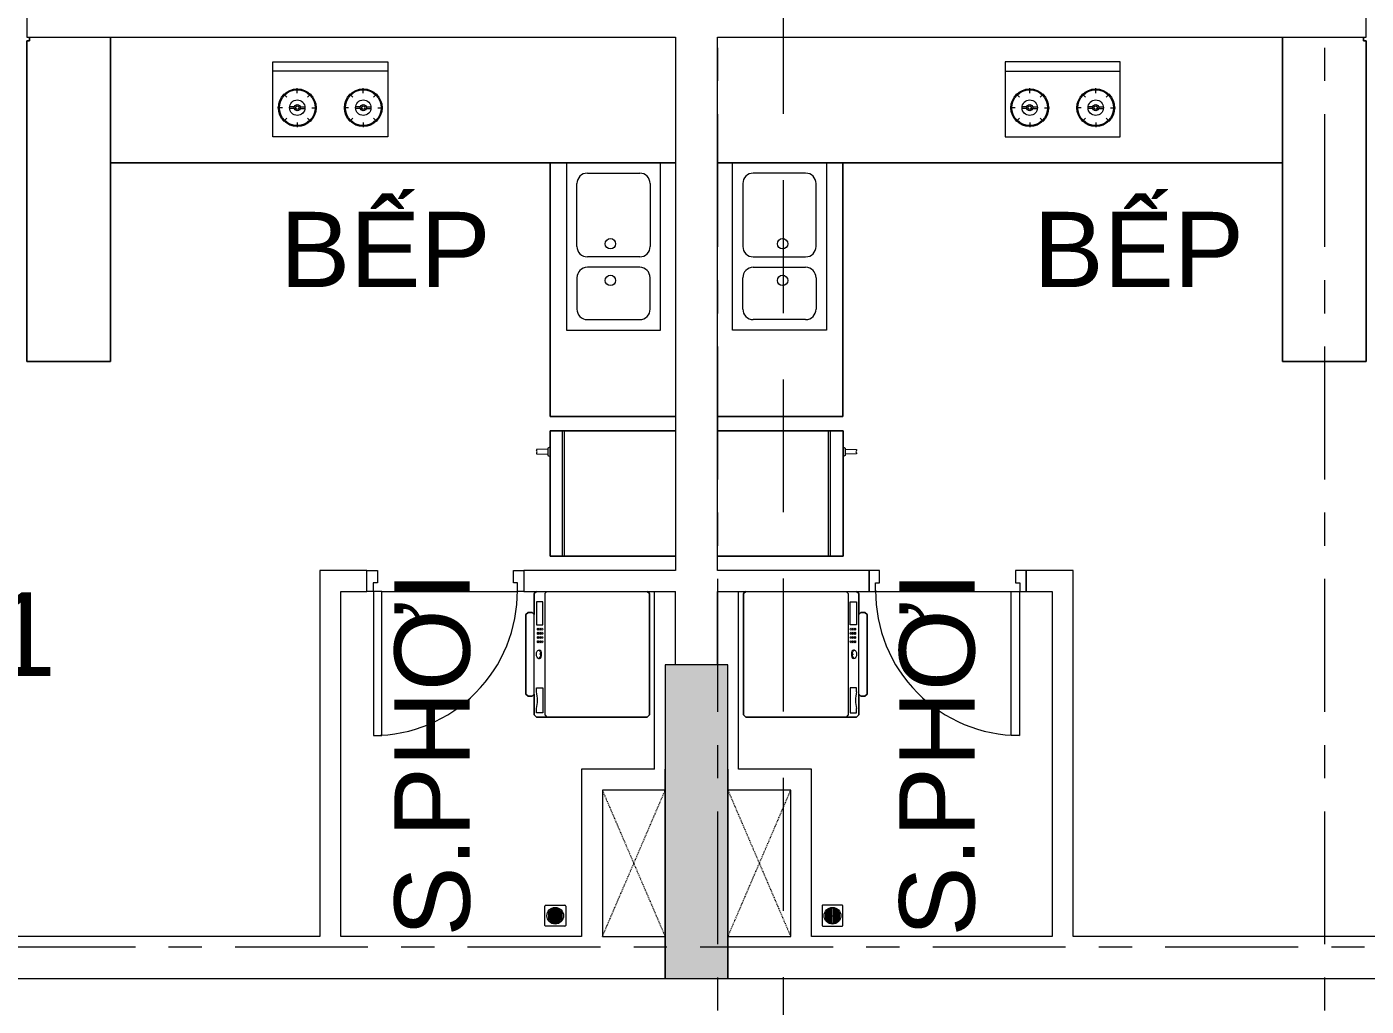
# Model space of a CAD drawing. Header units: millimetres. Extents: x -20144 to 126922, y -42414 to 48263.
# Drawn here: x 13700 to 20100, y 32667 to 37350 of the extents above; entities that cross this region are included whole.
import ezdxf

# ---------------------------------------------------------------- set-up
doc = ezdxf.new("R2010")
doc.units = ezdxf.units.MM
for name, pattern in [('Dash', [6.35, 3.175, -3.175]), ('Grid Line', [22.225, 12.7, -3.175, 3.175, -3.175]), ('HIDDEN2', [4.7625, 3.175, -1.5875])]:
    doc.linetypes.add(name, pattern=pattern)
for name, color, linetype, lineweight in [('A-DETL-GENF', 31, 'Continuous', 5), ('A-DETL-GENF-HDLN', 161, 'Dash', 5), ('CHU', 181, 'Continuous', 5), ('CUA', 31, 'Continuous', 9), ('KI-HIEU-1', 151, 'Continuous', 9), ('LC.HA', 8, 'Continuous', 9), ('NET CAT', 3, 'Continuous', 5), ('NET-CAT', 3, 'Continuous', 15), ('NET-THAY', 2, 'Continuous', 9), ('THIET BI', 44, 'Continuous', 5), ('THIET-BI', 44, 'Continuous', 5), ('TRUC', 225, 'Continuous', 5)]:
    doc.layers.add(name, color=color, linetype=linetype, lineweight=lineweight)
doc.styles.add('Arial_2', font='arial.ttf', dxfattribs={"height": 360})
doc.styles.add('Arial_3', font='arial.ttf', dxfattribs={"height": 400})

# ---------------------------------------------------------------- blocks, each defined once
blk = doc.blocks.new('CUA WC - Type 1-1365100-MẶT BẰNG TẦNG 24')
at = {"layer": 'CUA', "lineweight": 5}
for p, q in [((-273.5, -52.3), (-273.5, 47.7)), ((-273.5, 47.7), (-223.5, 47.7)), ((-223.5, 47.7), (-223.5, -11.3)), ((426.5, 47.7), (476.5, 47.7)), ((426.5, -11.3), (426.5, 47.7)), ((476.5, 47.7), (476.5, -52.3)), ((-243.5, -52.3), (-273.5, -52.3)), ((-243.5, -11.3), (-243.5, -52.3)), ((-223.5, -11.3), (-243.5, -11.3)), ((446.5, -11.3), (426.5, -11.3)), ((446.5, -52.3), (446.5, -11.3)), ((476.5, -52.3), (446.5, -52.3))]:
    blk.add_line(p, q, dxfattribs=at)
at = {"layer": 'CUA'}
for p, q in [((-202.5, -52.3), (-242.5, -52.3)), ((-242.5, -52.3), (-242.5, -740.3)), ((-202.5, -740.3), (-202.5, -52.3)), ((-242.5, -740.3), (-202.5, -740.3))]:
    blk.add_line(p, q, dxfattribs=at)
at = {"layer": 'CUA', "lineweight": 5}
blk.add_arc((-242.5, -52.3), 688, 270, 0.5, dxfattribs=at)
blk = doc.blocks.new('X-BEP1 - X-BEP-1425456-MẶT BẰNG TẦNG 24')
at = {"layer": 'THIET BI'}
for p, q in [((0, -0.1), (0, -600)), ((0, -600), (0, -0.1)), ((775.5, -117.4), (1324.5, -117.4)), ((775.5, -475.7), (775.5, -117.4)), ((1324.5, -117.4), (1324.5, -475.7)), ((1324.5, -162.4), (775.5, -162.4)), ((892.3, -266.8), (892.3, -243.3)), ((1207.7, -266.8), (1207.7, -243.3)), ((842.7, -287.3), (826.1, -270.7)), ((941.9, -287.3), (958.5, -270.7)), ((1158.1, -287.3), (1141.5, -270.7)), ((1257.3, -287.3), (1273.9, -270.7)), ((822.1, -336.9), (798.7, -336.9)), ((878.1, -332.9), (855.6, -332.9)), ((878.1, -341), (855.6, -341)), ((906.4, -332.9), (928.9, -332.9)), ((906.4, -341), (928.9, -341)), ((962.5, -336.9), (985.9, -336.9)), ((1137.5, -336.9), (1114.1, -336.9)), ((1193.6, -332.9), (1171.1, -332.9)), ((1193.6, -341), (1171.1, -341)), ((1221.9, -332.9), (1244.4, -332.9)), ((1221.9, -341), (1244.4, -341)), ((1277.9, -336.9), (1301.3, -336.9)), ((842.7, -386.6), (826.1, -403.1)), ((892.3, -407.1), (892.3, -430.5)), ((941.9, -386.6), (958.5, -403.1)), ((1158.1, -386.6), (1141.5, -403.1)), ((1207.7, -407.1), (1207.7, -430.5)), ((1257.3, -386.6), (1273.9, -403.1)), ((1324.5, -475.7), (775.5, -475.7)), ((0, -600), (2699.9, -600)), ((2699.9, -600), (0, -600))]:
    blk.add_line(p, q, dxfattribs=at)
for centre, radius in [((892.3, -336.9), 90), ((892.3, -336.9), 85.5), ((1207.7, -336.9), 90), ((1207.7, -336.9), 85.5), ((892.3, -336.9), 36.9), ((1207.7, -336.9), 36.9), ((892.3, -336.9), 14.7), ((892.3, -336.9), 8.24), ((1207.7, -336.9), 14.7), ((1207.7, -336.9), 8.24)]:
    blk.add_circle(centre, radius, dxfattribs=at)
blk = doc.blocks.new('X-BEP1 - X-BEP-1425457-MẶT BẰNG TẦNG 24')
at = {"layer": 'THIET BI'}
for p, q in [((0, -0.1), (0, -600)), ((0, -600), (0, -0.1)), ((1213.2, -600), (1213.2, -0.1)), ((1213.2, -0.1), (1213.2, -600)), ((0, -71.5), (0, -521.5)), ((800, -71.5), (0, -71.5)), ((100, -121.5), (400, -121.5)), ((700, -121.5), (550, -121.5)), ((800, -521.5), (800, -71.5)), ((50, -421.5), (50, -171.5)), ((450, -171.5), (450, -421.5)), ((500, -171.5), (500, -421.5)), ((750, -421.5), (750, -171.5)), ((400, -471.5), (100, -471.5)), ((550, -471.5), (700, -471.5)), ((0, -521.5), (800, -521.5)), ((0, -600), (1213.2, -600)), ((1213.2, -600), (0, -600))]:
    blk.add_line(p, q, dxfattribs=at)
for centre in [(387.5, -311.5), (562.5, -311.5)]:
    blk.add_circle(centre, 25, dxfattribs=at)
for centre, start, end in [((100, -171.5), 90, 180), ((400, -171.5), 360, 90), ((550, -171.5), 90, 180), ((700, -171.5), 360, 90), ((100, -421.5), 180, 270), ((400, -421.5), 270, 0), ((550, -421.5), 180, 270), ((700, -421.5), 270, 0)]:
    blk.add_arc(centre, 50, start, end, dxfattribs=at)
blk = doc.blocks.new('X-BAR - X-BAR-1425458-MẶT BẰNG TẦNG 24')
at = {"layer": 'THIET BI'}
for p, q in [((-387.3, -17.3), (-400, -17.3)), ((-400, -17.3), (-400, -1550)), ((-400, -1550), (-400, -17.3)), ((-400, -17.3), (-387.3, -17.3)), ((-387.3, -0.1), (-387.3, -17.3)), ((-387.3, -17.3), (-387.3, -0.1)), ((0, -1550), (0, -0.1)), ((0, -0.1), (0, -1550)), ((-400, -1550), (0, -1550)), ((0, -1550), (-400, -1550))]:
    blk.add_line(p, q, dxfattribs=at)
blk = doc.blocks.new('X-TU LANH - X-TU LANH-V20-MẶT BẰNG TẦNG 24')
at = {"layer": 'THIET BI'}
for p, q in [((-300, -0.1), (-300, -600)), ((-300, -600), (-300, -0.1)), ((300, -600), (300, -0.1)), ((300, -0.1), (300, -600)), ((300, -530), (-300, -530)), ((300, -540), (-300, -540)), ((-300, -600), (300, -600)), ((300, -600), (-300, -600)), ((-222.5, -600), (-217.5, -610)), ((-217.5, -610), (-182.5, -610)), ((-212.5, -610), (-210.5, -665)), ((-189.5, -665), (-187.5, -610)), ((-182.5, -610), (-177.5, -600)), ((-210.5, -665), (-205.2, -665)), ((-194.8, -665), (-189.5, -665))]:
    blk.add_line(p, q, dxfattribs=at)
blk.add_arc((-200, -667.2), 5.66, 22.40182, 157.59821, dxfattribs=at)
blk = doc.blocks.new('X-MAY GIAT - X-MAY GIAT-V21-MẶT BẰNG TẦNG 24')
at = {"layer": 'THIET BI'}
for p, q in [((-290, 0), (-300, -10)), ((-300, -10), (-290, 0)), ((290, 0), (-290, 0)), ((-290, 0), (290, 0)), ((300, -10), (290, 0)), ((290, 0), (300, -10)), ((300, -540), (300, -10)), ((300, -10), (300, -540)), ((-300, -490), (-290, -500)), ((-290, -500), (290, -500)), ((-250, -510), (-250, -540)), ((-140, -510), (-250, -510)), ((-140, -540), (-140, -510)), ((160, -510), (280, -510)), ((160, -540), (160, -510)), ((280, -510), (280, -540)), ((290, -500), (300, -490)), ((-300, -540), (-290, -550)), ((-290, -550), (-300, -540)), ((-290, -550), (-190, -550)), ((-190, -550), (-290, -550)), ((-250, -540), (-140, -540)), ((-190, -550), (-200, -560)), ((-200, -560), (-190, -550)), ((-200, -560), (-200, -580)), ((-200, -580), (-200, -560)), ((190, -550), (-190, -550)), ((-20, -530), (-20, -525)), ((0, -520), (0, -525)), ((20, -530), (20, -525)), ((180, -540), (160, -540)), ((200, -560), (190, -550)), ((190, -550), (290, -550)), ((190, -550), (200, -560)), ((290, -550), (190, -550)), ((200, -580), (200, -560)), ((200, -560), (200, -580)), ((280, -540), (260, -540)), ((290, -550), (300, -540)), ((300, -540), (290, -550)), ((-200, -580), (-190, -590)), ((-190, -590), (-200, -580)), ((-190, -590), (190, -590)), ((190, -590), (-190, -590)), ((190, -590), (200, -580)), ((200, -580), (190, -590))]:
    blk.add_line(p, q, dxfattribs=at)
blk.add_arc((220, -697.5), 162.5, 75.74997, 104.25003, dxfattribs=at)
for centre, major_axis in [((-120, -512.5), (5, 0)), ((-100, -512.5), (5, 0)), ((-80, -512.5), (5, 0)), ((-60, -512.5), (-5, 0)), ((-120, -522.5), (5, 0)), ((-120, -532.5), (5, 0)), ((-100, -522.5), (5, 0)), ((-100, -532.5), (5, 0)), ((-80, -522.5), (5, 0)), ((-80, -532.5), (5, 0)), ((-60, -522.5), (-5, 0)), ((-60, -532.5), (-5, 0)), ((0, -530), (-20, 0))]:
    blk.add_ellipse(centre, major_axis=major_axis, ratio=0.5, dxfattribs=at)
blk.add_ellipse((0, -525), major_axis=(-20, 0), ratio=0.5, start_param=3.141593, end_param=6.283185, dxfattribs=at)
blk = doc.blocks.new('CUA WC - Type 1-1365096-MẶT BẰNG TẦNG 24')
at = {"layer": 'CUA'}
for p, q in [((-242.5, 740.3), (-202.5, 740.3)), ((-242.5, 52.3), (-242.5, 740.3)), ((-202.5, 740.3), (-202.5, 52.3)), ((-202.5, 52.3), (-242.5, 52.3))]:
    blk.add_line(p, q, dxfattribs=at)
at = {"layer": 'CUA', "lineweight": 5}
for p, q in [((-243.5, 52.3), (-273.5, 52.3)), ((-273.5, 52.3), (-273.5, -47.7)), ((-243.5, 11.3), (-243.5, 52.3)), ((-223.5, 11.3), (-243.5, 11.3)), ((-223.5, -47.7), (-223.5, 11.3)), ((446.5, 11.3), (426.5, 11.3)), ((426.5, 11.3), (426.5, -47.7)), ((476.5, 52.3), (446.5, 52.3)), ((446.5, 52.3), (446.5, 11.3)), ((476.5, -47.7), (476.5, 52.3)), ((-273.5, -47.7), (-223.5, -47.7)), ((426.5, -47.7), (476.5, -47.7))]:
    blk.add_line(p, q, dxfattribs=at)
blk.add_arc((-242.5, 52.3), 688, 359.5, 90, dxfattribs=at)
blk = doc.blocks.new('X-BEP1 - X-BEP-1425470-MẶT BẰNG TẦNG 24')
at = {"layer": 'THIET BI'}
for p, q in [((0, 600), (2699.9, 600)), ((0, 0.1), (0, 600)), ((0, 600), (0, 0.1)), ((2699.9, 600), (0, 600)), ((775.5, 475.7), (775.5, 117.4)), ((1324.5, 475.7), (775.5, 475.7)), ((1324.5, 117.4), (1324.5, 475.7)), ((842.7, 386.6), (826.1, 403.1)), ((892.3, 407.1), (892.3, 430.5)), ((941.9, 386.6), (958.5, 403.1)), ((1158.1, 386.6), (1141.5, 403.1)), ((1207.7, 407.1), (1207.7, 430.5)), ((1257.3, 386.6), (1273.9, 403.1)), ((822.1, 336.9), (798.7, 336.9)), ((878.1, 341), (855.6, 341)), ((878.1, 332.9), (855.6, 332.9)), ((906.4, 341), (928.9, 341)), ((906.4, 332.9), (928.9, 332.9)), ((962.5, 336.9), (985.9, 336.9)), ((1137.5, 336.9), (1114.1, 336.9)), ((1193.6, 341), (1171.1, 341)), ((1193.6, 332.9), (1171.1, 332.9)), ((1221.9, 341), (1244.4, 341)), ((1221.9, 332.9), (1244.4, 332.9)), ((1277.9, 336.9), (1301.3, 336.9)), ((842.7, 287.3), (826.1, 270.7)), ((892.3, 266.8), (892.3, 243.3)), ((941.9, 287.3), (958.5, 270.7)), ((1158.1, 287.3), (1141.5, 270.7)), ((1207.7, 266.8), (1207.7, 243.3)), ((1257.3, 287.3), (1273.9, 270.7)), ((1324.5, 162.4), (775.5, 162.4)), ((775.5, 117.4), (1324.5, 117.4))]:
    blk.add_line(p, q, dxfattribs=at)
for centre, radius in [((892.3, 336.9), 90), ((892.3, 336.9), 85.5), ((1207.7, 336.9), 90), ((1207.7, 336.9), 85.5), ((892.3, 336.9), 36.9), ((892.3, 336.9), 14.7), ((892.3, 336.9), 8.24), ((1207.7, 336.9), 36.9), ((1207.7, 336.9), 14.7), ((1207.7, 336.9), 8.24)]:
    blk.add_circle(centre, radius, dxfattribs=at)
blk = doc.blocks.new('X-BEP1 - X-BEP-1425471-MẶT BẰNG TẦNG 24')
at = {"layer": 'THIET BI'}
for p, q in [((0, 600), (1213.2, 600)), ((0, 0.1), (0, 600)), ((0, 600), (0, 0.1)), ((1213.2, 600), (0, 600)), ((1213.2, 600), (1213.2, 0.1)), ((1213.2, 0.1), (1213.2, 600)), ((0, 521.5), (800, 521.5)), ((0, 71.5), (0, 521.5)), ((800, 521.5), (800, 71.5)), ((400, 471.5), (100, 471.5)), ((550, 471.5), (700, 471.5)), ((50, 421.5), (50, 171.5)), ((450, 171.5), (450, 421.5)), ((500, 171.5), (500, 421.5)), ((750, 421.5), (750, 171.5)), ((800, 71.5), (0, 71.5)), ((100, 121.5), (400, 121.5)), ((700, 121.5), (550, 121.5))]:
    blk.add_line(p, q, dxfattribs=at)
for centre in [(387.5, 311.5), (562.5, 311.5)]:
    blk.add_circle(centre, 25, dxfattribs=at)
for centre, start, end in [((100, 421.5), 90, 180), ((400, 421.5), 360, 90), ((550, 421.5), 90, 180), ((700, 421.5), 360, 90), ((100, 171.5), 180, 270), ((400, 171.5), 270, 0), ((550, 171.5), 180, 270), ((700, 171.5), 270, 0)]:
    blk.add_arc(centre, 50, start, end, dxfattribs=at)
blk = doc.blocks.new('X-BAR - X-BAR-1425472-MẶT BẰNG TẦNG 24')
at = {"layer": 'THIET BI'}
for p, q in [((-400, 1550), (0, 1550)), ((-400, 17.3), (-400, 1550)), ((0, 1550), (-400, 1550)), ((-400, 1550), (-400, 17.3)), ((0, 1550), (0, 0.1)), ((0, 0.1), (0, 1550)), ((-387.3, 17.3), (-400, 17.3)), ((-400, 17.3), (-387.3, 17.3)), ((-387.3, 0.1), (-387.3, 17.3)), ((-387.3, 17.3), (-387.3, 0.1))]:
    blk.add_line(p, q, dxfattribs=at)
blk = doc.blocks.new('X-TU LANH - X-TU LANH-1365949-MẶT BẰNG TẦNG 24')
at = {"layer": 'THIET BI'}
for p, q in [((-212.5, 610), (-210.5, 665)), ((-210.5, 665), (-205.2, 665)), ((-194.8, 665), (-189.5, 665)), ((-189.5, 665), (-187.5, 610)), ((-300, 600), (300, 600)), ((-300, 0.1), (-300, 600)), ((-300, 600), (-300, 0.1)), ((300, 600), (-300, 600)), ((-222.5, 600), (-217.5, 610)), ((-217.5, 610), (-182.5, 610)), ((-182.5, 610), (-177.5, 600)), ((300, 600), (300, 0.1)), ((300, 0.1), (300, 600)), ((300, 540), (-300, 540)), ((300, 530), (-300, 530))]:
    blk.add_line(p, q, dxfattribs=at)
blk.add_arc((-200, 667.2), 5.66, 202.40179, 337.59818, dxfattribs=at)
blk = doc.blocks.new('X-MAY GIAT - X-MAY GIAT-1365958-MẶT BẰNG TẦNG 24')
at = {"layer": 'THIET BI'}
for p, q in [((-200, 580), (-190, 590)), ((-190, 590), (-200, 580)), ((-200, 560), (-200, 580)), ((-200, 580), (-200, 560)), ((-190, 590), (190, 590)), ((190, 590), (-190, 590)), ((190, 590), (200, 580)), ((200, 580), (190, 590)), ((200, 580), (200, 560)), ((200, 560), (200, 580)), ((-300, 540), (-290, 550)), ((-290, 550), (-300, 540)), ((-290, 550), (-190, 550)), ((-190, 550), (-290, 550)), ((-250, 510), (-250, 540)), ((-250, 540), (-140, 540)), ((-190, 550), (-200, 560)), ((-200, 560), (-190, 550)), ((190, 550), (-190, 550)), ((-140, 540), (-140, 510)), ((-20, 530), (-20, 525)), ((0, 520), (0, 525)), ((20, 530), (20, 525)), ((160, 540), (160, 510)), ((180, 540), (160, 540)), ((200, 560), (190, 550)), ((190, 550), (200, 560)), ((190, 550), (290, 550)), ((290, 550), (190, 550)), ((280, 540), (260, 540)), ((280, 510), (280, 540)), ((290, 550), (300, 540)), ((300, 540), (290, 550)), ((300, 540), (300, 10)), ((300, 10), (300, 540)), ((-300, 490), (-290, 500)), ((-290, 500), (290, 500)), ((-140, 510), (-250, 510)), ((160, 510), (280, 510)), ((290, 500), (300, 490)), ((-290, 0), (-300, 10)), ((-300, 10), (-290, 0)), ((290, 0), (-290, 0)), ((-290, 0), (290, 0)), ((300, 10), (290, 0)), ((290, 0), (300, 10))]:
    blk.add_line(p, q, dxfattribs=at)
blk.add_arc((220, 697.5), 162.5, 255.74997, 284.25003, dxfattribs=at)
for centre, major_axis in [((-120, 532.5), (5, 0)), ((-120, 522.5), (5, 0)), ((-120, 512.5), (5, 0)), ((-100, 532.5), (5, 0)), ((-100, 522.5), (5, 0)), ((-100, 512.5), (5, 0)), ((-80, 532.5), (5, 0)), ((-80, 522.5), (5, 0)), ((-80, 512.5), (5, 0)), ((-60, 532.5), (5, 0)), ((-60, 522.5), (5, 0)), ((-60, 512.5), (5, 0)), ((0, 530), (20, 0))]:
    blk.add_ellipse(centre, major_axis=major_axis, ratio=0.5, dxfattribs=at)
blk.add_ellipse((0, 525), major_axis=(20, 0), ratio=0.5, start_param=3.141593, end_param=6.283185, dxfattribs=at)
blk = doc.blocks.new('Family1 - Family1 2-1425486-MẶT BẰNG TẦNG 24')
at = {"layer": 'A-DETL-GENF'}
for p, q in [((300, 700), (0, 700)), ((0, 700), (0, 0)), ((300, 0), (300, 700)), ((0, 0), (300, 0))]:
    blk.add_line(p, q, dxfattribs=at)
at = {"layer": 'A-DETL-GENF-HDLN'}
for p, q in [((0, 700), (300, 0.8)), ((0, 0), (300, 699.2))]:
    blk.add_line(p, q, dxfattribs=at)
blk = doc.blocks.new('A$C043A1407')
at = {"layer": 'LC.HA'}
h = blk.add_hatch(color=256, dxfattribs=at)
h.dxf.hatch_style = 1
h.paths.add_polyline_path([(-5699.8, 17750), (-5999.8, 17750), (-5999.8, 16250), (-5699.8, 16250)])
at = {"ltscale": 1000}
blk.add_lwpolyline([(-5699.8, 17750), (-5999.8, 17750), (-5999.8, 16250), (-5699.8, 16250)], close=True, dxfattribs=at)
blk = doc.blocks.new('X-PHEU - X-PHEU-1231512-MẶT BẰNG TẦNG 23')
at = {"layer": 'THIET-BI'}
for p, q in [((25, 29), (25, 121)), ((29, 125), (121, 125)), ((42.5, 90.5), (42.5, 59.5)), ((47.5, 51.8), (47.5, 98.2)), ((52.5, 103.1), (52.5, 46.9)), ((57.5, 43.5), (57.5, 106.5)), ((62.5, 108.8), (62.5, 41.2)), ((67.5, 39.8), (67.5, 110.2)), ((72.5, 110.9), (72.5, 78.1)), ((72.5, 71.9), (72.5, 39.1)), ((77.5, 78.1), (77.5, 110.9)), ((77.5, 39.1), (77.5, 71.9)), ((82.5, 110.2), (82.5, 39.8)), ((87.5, 41.2), (87.5, 108.8)), ((92.5, 106.5), (92.5, 43.5)), ((97.5, 46.9), (97.5, 103.1)), ((102.5, 98.2), (102.5, 51.8)), ((107.5, 59.5), (107.5, 90.5)), ((125, 121), (125, 29)), ((121, 25), (29, 25))]:
    blk.add_line(p, q, dxfattribs=at)
blk.add_circle((75, 75), 40, dxfattribs=at)
for centre, radius, start, end in [((29, 121), 4, 90, 180), ((75, 75), 36, 139.80824, 154.52563), ((75, 75), 36, 119.0853, 128.68219), ((75, 75), 36, 102.0247, 110.31751), ((75, 75), 4, 128.68219, 231.31781), ((75, 75), 36, 90, 93.98208), ((75, 75), 36, 86.01792, 90), ((75, 75), 4, 308.68219, 51.31781), ((75, 75), 36, 69.68249, 77.9753), ((75, 75), 36, 51.31781, 60.9147), ((75, 75), 36, 25.47437, 40.19176), ((121, 121), 4, 0, 90), ((29, 29), 4, 180, 270), ((75, 75), 36, 205.47437, 220.19176), ((75, 75), 36, 231.31781, 240.9147), ((75, 75), 36, 249.68249, 257.9753), ((75, 75), 36, 266.01792, 270), ((75, 75), 36, 270, 273.98208), ((75, 75), 36, 282.0247, 290.31751), ((75, 75), 36, 299.0853, 308.68219), ((75, 75), 36, 319.80824, 334.52563), ((121, 29), 4, 270, 360)]:
    blk.add_arc(centre, radius, start, end, dxfattribs=at)
blk = doc.blocks.new('X-PHEU - X-PHEU-1365544-MẶT BẰNG TẦNG 23')
at = {"layer": 'THIET-BI'}
for p, q in [((25, -29), (25, -121)), ((121, -25), (29, -25)), ((42.5, -90.5), (42.5, -59.5)), ((47.5, -51.8), (47.5, -98.2)), ((52.5, -103.1), (52.5, -46.9)), ((57.5, -43.5), (57.5, -106.5)), ((62.5, -108.8), (62.5, -41.2)), ((67.5, -39.8), (67.5, -110.2)), ((72.5, -71.9), (72.5, -39.1)), ((77.5, -39.1), (77.5, -71.9)), ((82.5, -110.2), (82.5, -39.8)), ((87.5, -41.2), (87.5, -108.8)), ((92.5, -106.5), (92.5, -43.5)), ((97.5, -46.9), (97.5, -103.1)), ((102.5, -98.2), (102.5, -51.8)), ((107.5, -59.5), (107.5, -90.5)), ((125, -121), (125, -29)), ((29, -125), (121, -125)), ((72.5, -110.9), (72.5, -78.1)), ((77.5, -78.1), (77.5, -110.9))]:
    blk.add_line(p, q, dxfattribs=at)
blk.add_circle((75, -75), 40, dxfattribs=at)
for centre, radius, start, end in [((29, -29), 4, 90, 180), ((75, -75), 36, 139.80824, 154.52563), ((75, -75), 36, 119.0853, 128.68219), ((75, -75), 36, 102.0247, 110.31751), ((75, -75), 36, 90, 93.98208), ((75, -75), 36, 86.01792, 90), ((75, -75), 36, 69.68249, 77.9753), ((75, -75), 36, 51.31781, 60.9147), ((75, -75), 36, 25.47437, 40.19176), ((121, -29), 4, 0, 90), ((29, -121), 4, 180, 270), ((75, -75), 36, 205.47437, 220.19176), ((75, -75), 36, 231.31781, 240.9147), ((75, -75), 36, 249.68249, 257.9753), ((75, -75), 4, 128.68219, 231.31781), ((75, -75), 36, 266.01792, 270), ((75, -75), 36, 270, 273.98208), ((75, -75), 4, 308.68219, 51.31781), ((75, -75), 36, 282.0247, 290.31751), ((75, -75), 36, 299.0853, 308.68219), ((75, -75), 36, 319.80824, 334.52563), ((121, -121), 4, 270, 0)]:
    blk.add_arc(centre, radius, start, end, dxfattribs=at)

msp = doc.modelspace()

# ---------------------------------------------------------------- linework, layer by layer
at = {"layer": 'KI-HIEU-1', "linetype": 'HIDDEN2', "ltscale": 200}
msp.add_line((17315.5, -7833.5), (17315.5, 45196.8), dxfattribs=at)
at = {"layer": 'NET-CAT'}
for p, q in [((13700.5, 37449.9), (13700.5, 37299.9)), ((20100.4, 37299.9), (20100.4, 37449.9)), ((13700.5, 37299.9), (16800.5, 37299.9)), ((16800.5, 37299.9), (16800.5, 34749.9)), ((17000.5, 34749.9), (17000.5, 37299.9)), ((17000.5, 37299.9), (20100.4, 37299.9)), ((15100.5, 34749.9), (15100.5, 32999.9)), ((15325.5, 34749.9), (15100.5, 34749.9)), ((15325.5, 34649.9), (15325.5, 34749.9)), ((16800.5, 34749.9), (16075.5, 34749.9)), ((16075.5, 34749.9), (16075.5, 34649.9)), ((17725.4, 34749.9), (17000.5, 34749.9)), ((17725.4, 34649.9), (17725.4, 34749.9)), ((18700.4, 34749.9), (18475.4, 34749.9)), ((18475.4, 34749.9), (18475.4, 34649.9)), ((18700.4, 32999.9), (18700.4, 34749.9)), ((15200.5, 32999.9), (15200.5, 34649.9)), ((15200.5, 34649.9), (15325.5, 34649.9)), ((16075.5, 34649.9), (16800.5, 34649.9, 0)), ((16700.5, 33799.9), (16700.5, 34649.9)), ((16800.5, 34300), (16800.5, 34649.9)), ((17000.5, 34300), (17000.5, 34649.9)), ((17000.5, 34649.9), (17725.4, 34649.9)), ((17100.5, 33800, 0), (17100.5, 34649.9)), ((18475.4, 34649.9), (18600.4, 34649.9)), ((18600.4, 34649.9), (18600.4, 32999.9)), ((16350.6, 33799.9), (16350.6, 32999.9)), ((16700.5, 33799.9), (16350.6, 33799.9)), ((16750.5, 33699.9), (16750.5, 33799.9)), ((17050.5, 33800), (17050.5, 33700)), ((17450.4, 33800), (17100.5, 33800)), ((17450.4, 33000), (17450.4, 33800)), ((15100.5, 32999.9), (12163.5, 32999.9)), ((16350.6, 32999.9), (15200.5, 32999.9)), ((16750.5, 32799.9), (16750.5, 32999.9)), ((17050.5, 33000), (17050.5, 32800)), ((18600.4, 32999.9), (17450.4, 33000)), ((21637.5, 32999.9), (18700.4, 32999.9)), ((12163.5, 32799.9), (16750.5, 32799.9)), ((17050.5, 32800), (21637.5, 32799.9))]:
    msp.add_line(p, q, dxfattribs=at)
at = {"layer": 'NET-THAY'}
for p, q in [((15396.5, 34649.9), (16045.5, 34649.9)), ((17755.4, 34649.9), (18404.4, 34649.9))]:
    msp.add_line(p, q, dxfattribs=at)
at = {"layer": 'TRUC', "linetype": 'Grid Line', "ltscale": 50}
for p, q in [((17000.5, 43599.9), (17000.5, -4500.1)), ((19900.5, 43599.9), (19900.5, -4500.1)), ((42000.5, 32949.9), (-12092.4, 32949.9))]:
    msp.add_line(p, q, dxfattribs=at)

# ---------------------------------------------------------------- block references
at = {"layer": 'A-DETL-GENF'}
for p in [(16450.6, 32999.9), (17050.5, 33000)]:
    msp.add_blockref('Family1 - Family1 2-1425486-MẶT BẰNG TẦNG 24', p, dxfattribs=at)
at = {"layer": 'CUA'}
msp.add_blockref('CUA WC - Type 1-1365100-MẶT BẰNG TẦNG 24', (15599.1, 34702.2), dxfattribs=at)
at = {"layer": 'CUA', "rotation": 180}
msp.add_blockref('CUA WC - Type 1-1365096-MẶT BẰNG TẦNG 24', (18201.8, 34702.2), dxfattribs=at)
at = {"layer": 'NET CAT'}
msp.add_blockref('A$C043A1407', (22750.3, 16550), dxfattribs=at)
at = {"layer": 'THIET BI'}
for name in ['X-BAR - X-BAR-1425458-MẶT BẰNG TẦNG 24', 'X-BEP1 - X-BEP-1425456-MẶT BẰNG TẦNG 24']:
    msp.add_blockref(name, (14100.5, 37300), dxfattribs=at)
for name, p, rotation in [('X-BEP1 - X-BEP-1425470-MẶT BẰNG TẦNG 24', (19700.5, 37300), 180), ('X-BAR - X-BAR-1425472-MẶT BẰNG TẦNG 24', (19700.5, 37300), 180), ('X-BEP1 - X-BEP-1425457-MẶT BẰNG TẦNG 24', (16800.5, 36700), 270.0000000000001), ('X-BEP1 - X-BEP-1425471-MẶT BẰNG TẦNG 24', (17000.4, 36700), 269.9999999999999), ('X-TU LANH - X-TU LANH-V20-MẶT BẰNG TẦNG 24', (16800.5, 35118.4), 270.0000000000002), ('X-TU LANH - X-TU LANH-1365949-MẶT BẰNG TẦNG 24', (17000.5, 35118.4), 269.9999999999998), ('X-MAY GIAT - X-MAY GIAT-V21-MẶT BẰNG TẦNG 24', (16675.5, 34349.9), 270.0000000000002), ('X-MAY GIAT - X-MAY GIAT-1365958-MẶT BẰNG TẦNG 24', (17125.4, 34349.9), 269.9999999999998)]:
    msp.add_blockref(name, p, dxfattribs=dict(at, rotation=rotation))
at = {"layer": 'THIET-BI'}
msp.add_blockref('X-PHEU - X-PHEU-1231512-MẶT BẰNG TẦNG 23', (16150.5, 33025, 0), dxfattribs=at)
at = {"layer": 'THIET-BI', "rotation": 180}
msp.add_blockref('X-PHEU - X-PHEU-1365544-MẶT BẰNG TẦNG 23', (17625.3, 33025, 0), dxfattribs=at)

# ---------------------------------------------------------------- texts
at = {"layer": 'CHU', "color": 7, "attachment_point": 3, "line_spacing_factor": 0.936439}
for s, insert, char_height, width, style in [('\\pt2540.0016,5079.9996,7620.0012,10159.9992,12700.0008,15239.9988,17780.0004,20319.9984,22860,25400.0016,27939.9996,30480.0012,33019.9992,35560.0008,38099.9988,40640.0004,43179.9984,45720,48260.0016,50799.9996,53340.0012,55879.9992,58420.0008,60959.9988,63500.0004,66039.9984,68580,71120.0016,73659.9996,76200.0012,78739.9992,81280.0008;BẾP', (15916.4, 36465.2), 360, 1001.92, 'Arial_2'), ('\\pt2540.0016,5079.9996,7620.0012,10159.9992,12700.0008,15239.9988,17780.0004,20319.9984,22860,25400.0016,27939.9996,30480.0012,33019.9992,35560.0008,38099.9988,40640.0004,43179.9984,45720,48260.0016,50799.9996,53340.0012,55879.9992,58420.0008,60959.9988,63500.0004,66039.9984,68580,71120.0016,73659.9996,76200.0012,78739.9992,81280.0008;BẾP', (19516.4, 36465.2), 360, 1001.92, 'Arial_2'), ('\\pt2540,5080,7620,10160,12700,15240,17780,20320,22860,25400,27940,30480,33020,35560,38100,40640,43180,45720,48260,50800,53340,55880,58420,60960,63500,66040,68580,71120,73660,76200,78740,81280;CH24-01', (13841, 34645.3), 400, 2298.76, 'Arial_3')]:
    msp.add_mtext(s, dxfattribs=dict(at, insert=insert, char_height=char_height, width=width, style=style))
at = {"layer": 'CHU', "color": 7, "char_height": 360, "width": 1710.94, "attachment_point": 3, "rotation": 90, "line_spacing_factor": 0.936439, "style": 'Arial_2'}
for insert in [(15457.1, 34744.6), (17869.2, 34744.6)]:
    msp.add_mtext('\\pt2540.0016,5079.9996,7620.0012,10159.9992,12700.0008,15239.9988,17780.0004,20319.9984,22860,25400.0016,27939.9996,30480.0012,33019.9992,35560.0008,38099.9988,40640.0004,43179.9984,45720,48260.0016,50799.9996,53340.0012,55879.9992,58420.0008,60959.9988,63500.0004,66039.9984,68580,71120.0016,73659.9996,76200.0012,78739.9992,81280.0008;S.PHƠI', dxfattribs=dict(at, insert=insert))

doc.saveas('drawing.dxf')
